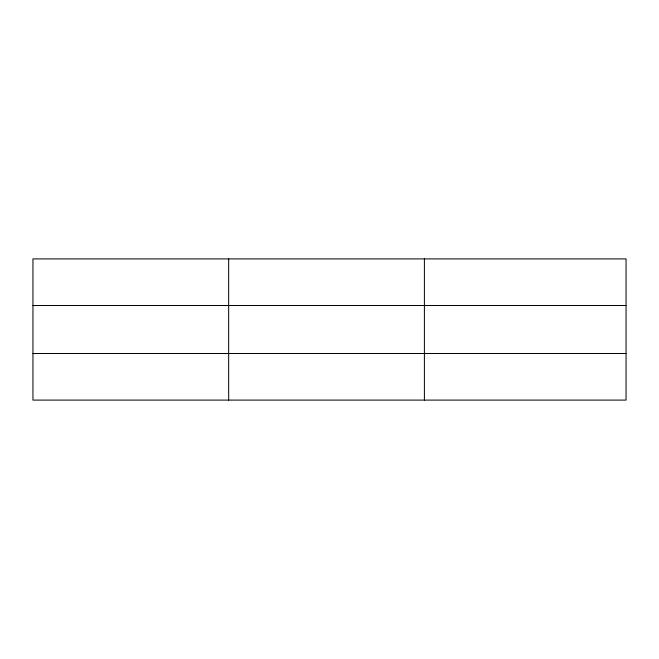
<?xml version="1.0" encoding="UTF-8"?>
<svg xmlns="http://www.w3.org/2000/svg" width="659" height="659" viewBox="0 0 659 659"><rect width="100%" height="100%" fill="white"/><g stroke="black" fill="none" stroke-linecap="round" stroke-linejoin="round"><path stroke-width="0.99" d="M228.673 400.095L228.673 258.905M424.396 400.095L424.396 258.905M626.05 353.504L626.05 400.095L32.95 400.095L32.95 258.905L626.05 258.905L626.05 353.504L32.95 353.504M32.95 305.496L626.05 305.496"/></g></svg>
